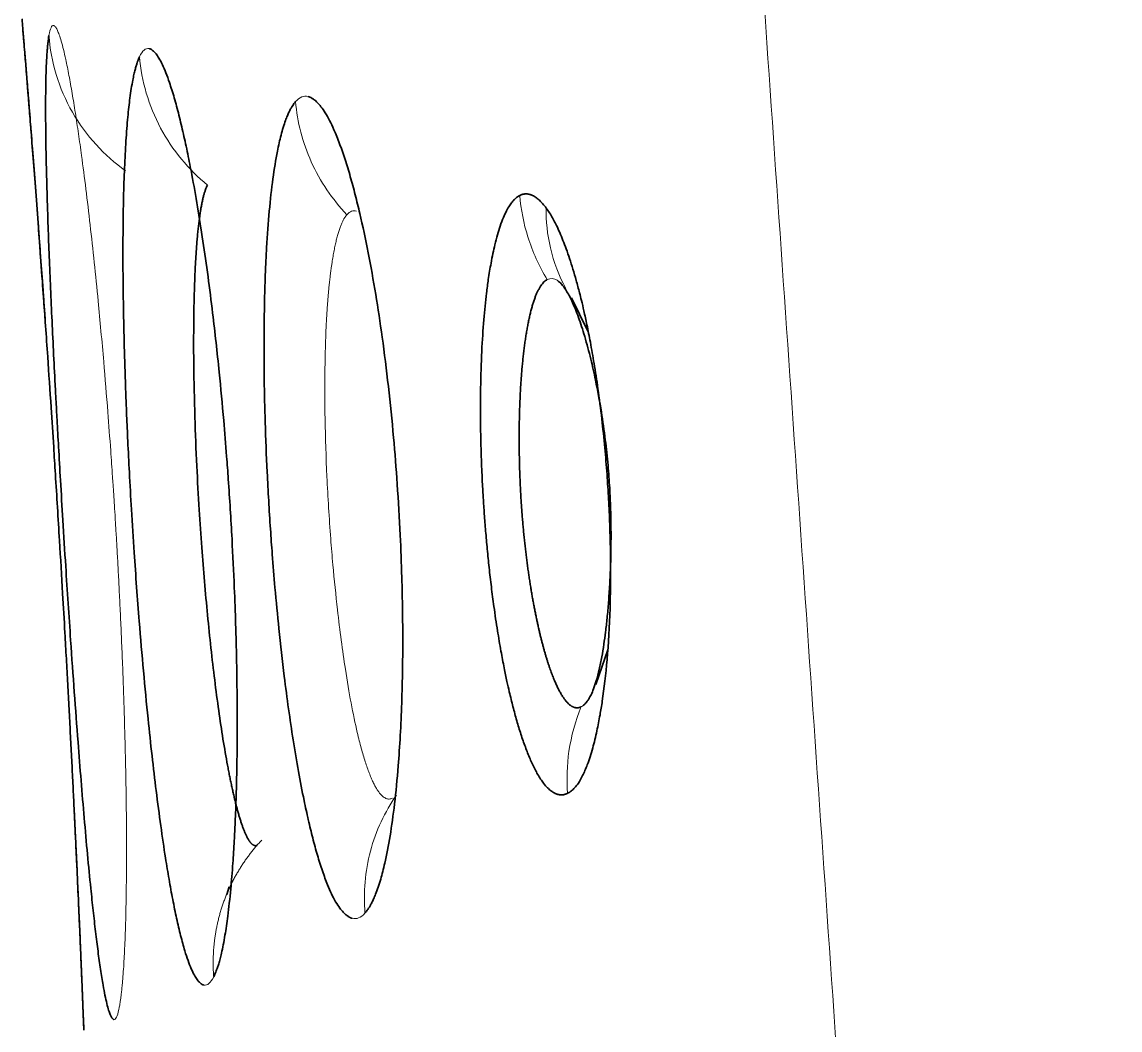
# Model space of a CAD drawing. Header units: inches. Extents: x -1096 to 3103, y -191 to 3207.
# Drawn here: x 3073.384 to 3076.332, y 1596.11 to 1598.817 of the extents above; entities that cross this region are included whole.
import ezdxf

# ---------------------------------------------------------------- set-up
doc = ezdxf.new("R2010")
doc.units = ezdxf.units.IN

msp = doc.modelspace()

# ---------------------------------------------------------------- linework, layer by layer
at = {"lineweight": 35}
for p, q in [((3074.9028, 1597.9866), (3074.8593, 1598.0761)), ((3074.9244, 1597.0379), (3074.9562, 1597.1316)), ((3073.9333, 1596.4745), (3073.9399, 1596.4944)), ((3073.5496, 1596.1102), (3073.5484, 1596.1396))]:
    msp.add_line(p, q, dxfattribs=at)
at = {"lineweight": 13}
for points, knots in [([(3082.665, 1493.7042), (3082.6004, 1494.6346), (3082.4711, 1496.4949), (3082.2773, 1499.2845), (3082.0837, 1502.0724), (3081.8901, 1504.8587), (3081.6967, 1507.6432), (3081.5035, 1510.4261), (3081.3103, 1513.2073), (3081.1174, 1515.9868), (3080.9245, 1518.7646), (3080.7318, 1521.5408), (3080.5392, 1524.3152), (3080.3468, 1527.088), (3080.1545, 1529.8591), (3079.9623, 1532.6286), (3079.7703, 1535.3963), (3079.5785, 1538.1624), (3079.3867, 1540.9268), (3079.1952, 1543.6895), (3079.0037, 1546.4505), (3078.8124, 1549.2098), (3078.6213, 1551.9675), (3078.4303, 1554.7235), (3078.2395, 1557.4778), (3078.0488, 1560.2304), (3077.8583, 1562.9813), (3077.6679, 1565.7306), (3077.4776, 1568.4781), (3077.2876, 1571.224), (3077.0976, 1573.9683), (3076.9079, 1576.7108), (3076.7183, 1579.4516), (3076.5288, 1582.1908), (3076.3395, 1584.9283), (3076.1504, 1587.6641), (3075.9614, 1590.3983), (3075.7726, 1593.1307), (3075.5839, 1595.8615), (3075.3954, 1598.5906), (3075.2071, 1601.318), (3075.0816, 1603.1357), (3075.0189, 1604.0443)], [0, 0, 0, 0, 0.025296, 0.050577, 0.075843, 0.101093, 0.126328, 0.151549, 0.176754, 0.201943, 0.227118, 0.252277, 0.277422, 0.302551, 0.327664, 0.352763, 0.377847, 0.402915, 0.427968, 0.453006, 0.478029, 0.503036, 0.528029, 0.553006, 0.577968, 0.602915, 0.627846, 0.652763, 0.677664, 0.70255, 0.727421, 0.752277, 0.777118, 0.801943, 0.826753, 0.851548, 0.876328, 0.901093, 0.925842, 0.950577, 0.975296, 1, 1, 1, 1]), ([(3073.6436, 1596.1652), (3073.6439, 1596.1665), (3073.6445, 1596.1695), (3073.6454, 1596.1745), (3073.6465, 1596.1807), (3073.6477, 1596.1882), (3073.6489, 1596.1972), (3073.6503, 1596.208), (3073.6517, 1596.2208), (3073.6541, 1596.2455), (3073.6571, 1596.2844), (3073.6601, 1596.3449), (3073.6623, 1596.4108), (3073.6636, 1596.4792), (3073.6642, 1596.5406), (3073.6643, 1596.5919), (3073.6642, 1596.631), (3073.6641, 1596.6565), (3073.6638, 1596.6939), (3073.6632, 1596.7482), (3073.6618, 1596.8257), (3073.6599, 1596.902), (3073.6577, 1596.9761), (3073.6553, 1597.0476), (3073.6527, 1597.1159), (3073.6499, 1597.1806), (3073.6471, 1597.2416), (3073.6443, 1597.2985), (3073.6416, 1597.3512), (3073.6389, 1597.3995), (3073.6364, 1597.4434), (3073.634, 1597.4827), (3073.6318, 1597.5176), (3073.6299, 1597.5478), (3073.6282, 1597.5735), (3073.6256, 1597.6125), (3073.6211, 1597.6777), (3073.6133, 1597.7815), (3073.6022, 1597.917), (3073.5899, 1598.0515), (3073.5776, 1598.1732), (3073.5665, 1598.2741), (3073.5551, 1598.3703), (3073.5446, 1598.4511), (3073.5352, 1598.5184), (3073.5268, 1598.5745), (3073.5182, 1598.6272), (3073.5096, 1598.6754), (3073.5018, 1598.7141), (3073.4949, 1598.744), (3073.489, 1598.7664), (3073.4836, 1598.7833), (3073.479, 1598.7948), (3073.4752, 1598.8018), (3073.4723, 1598.8056), (3073.4701, 1598.8074), (3073.4688, 1598.8078), (3073.4683, 1598.808)], [0, 0, 0, 0, 0.004871, 0.010578, 0.01712, 0.024496, 0.032707, 0.04175, 0.051625, 0.062329, 0.094589, 0.123218, 0.15516, 0.18238, 0.204891, 0.222679, 0.235716, 0.243991, 0.247499, 0.271695, 0.294713, 0.316538, 0.337157, 0.356565, 0.37478, 0.391814, 0.407679, 0.422379, 0.435915, 0.448289, 0.459502, 0.469554, 0.478448, 0.486184, 0.492762, 0.498184, 0.516133, 0.543052, 0.578986, 0.624001, 0.654391, 0.6855, 0.717302, 0.749771, 0.772746, 0.796758, 0.821822, 0.847959, 0.875186, 0.895512, 0.916051, 0.936799, 0.954889, 0.970256, 0.9829, 0.992817, 1, 1, 1, 1]), ([(3073.4559, 1598.7813), (3073.461, 1598.7114), (3073.5033, 1598.5683), (3073.6051, 1598.458), (3073.6615, 1598.4176)], [0, 0, 0, 0, 0.506112, 1, 1, 1, 1]), ([(3073.6992, 1598.7241), (3073.7045, 1598.6592), (3073.7425, 1598.5268), (3073.8315, 1598.4205), (3073.8817, 1598.3794)], [0, 0, 0, 0, 0.504387, 1, 1, 1, 1]), ([(3074.118, 1598.6034), (3074.1228, 1598.549), (3074.1516, 1598.437), (3074.2171, 1598.3406), (3074.256, 1598.2998)], [0, 0, 0, 0, 0.494789, 1, 1, 1, 1]), ([(3074.7203, 1598.3515), (3074.7233, 1598.3141), (3074.7385, 1598.2348), (3074.7722, 1598.161), (3074.7939, 1598.1255)], [0, 0, 0, 0, 0.474728, 1, 1, 1, 1]), ([(3074.7907, 1598.3181), (3074.7904, 1598.2822), (3074.7985, 1598.2062), (3074.8254, 1598.1356), (3074.8438, 1598.1016)], [0, 0, 0, 0, 0.475307, 1, 1, 1, 1]), ([(3074.256, 1598.2998), (3074.2553, 1598.299), (3074.2539, 1598.2974), (3074.2519, 1598.2946), (3074.2499, 1598.2916), (3074.248, 1598.2883), (3074.2461, 1598.2848), (3074.2442, 1598.2809), (3074.2423, 1598.2768), (3074.2404, 1598.2725), (3074.2386, 1598.2679), (3074.2368, 1598.263), (3074.2351, 1598.2578), (3074.2334, 1598.2524), (3074.2317, 1598.2467), (3074.23, 1598.2407), (3074.2284, 1598.2345), (3074.2268, 1598.2281), (3074.2253, 1598.2213), (3074.2237, 1598.2143), (3074.2223, 1598.2071), (3074.2208, 1598.1996), (3074.2194, 1598.1918), (3074.218, 1598.1838), (3074.2167, 1598.1756), (3074.2154, 1598.167), (3074.2141, 1598.1583), (3074.2129, 1598.1493), (3074.2117, 1598.1401), (3074.2106, 1598.1306), (3074.2095, 1598.1209), (3074.2084, 1598.111), (3074.2074, 1598.1008), (3074.2064, 1598.0904), (3074.2055, 1598.0798), (3074.2046, 1598.069), (3074.2038, 1598.058), (3074.203, 1598.0467), (3074.2022, 1598.0353), (3074.2015, 1598.0236), (3074.2009, 1598.0117), (3074.1987, 1597.9682), (3074.1963, 1597.8843), (3074.1967, 1597.7484), (3074.2018, 1597.5938), (3074.2097, 1597.4611), (3074.2198, 1597.3414), (3074.2322, 1597.2206), (3074.2531, 1597.0608), (3074.274, 1596.9488), (3074.2892, 1596.887), (3074.2945, 1596.8667), (3074.2999, 1596.8478), (3074.3052, 1596.8305), (3074.3105, 1596.8147), (3074.3158, 1596.8003), (3074.321, 1596.7874), (3074.3262, 1596.7758), (3074.3314, 1596.7657), (3074.3364, 1596.7569), (3074.3414, 1596.7494), (3074.3464, 1596.7433), (3074.3512, 1596.7383), (3074.356, 1596.7346), (3074.3607, 1596.732), (3074.3653, 1596.7306), (3074.3699, 1596.7303), (3074.3743, 1596.7309), (3074.3772, 1596.7322), (3074.3786, 1596.7328)], [0, 0, 0, 0, 0.005972, 0.011955, 0.017951, 0.02396, 0.02998, 0.036012, 0.042055, 0.048111, 0.054177, 0.060255, 0.066344, 0.072444, 0.078555, 0.084677, 0.09081, 0.096952, 0.103106, 0.109269, 0.115443, 0.121626, 0.127819, 0.134022, 0.140234, 0.146455, 0.152686, 0.158926, 0.165175, 0.171432, 0.177698, 0.183972, 0.190255, 0.196546, 0.202844, 0.209151, 0.215465, 0.221787, 0.228116, 0.234452, 0.240795, 0.247145, 0.303261, 0.364171, 0.429645, 0.499403, 0.528824, 0.581401, 0.656184, 0.751772, 0.766496, 0.781024, 0.795358, 0.809499, 0.823451, 0.837216, 0.850794, 0.86419, 0.877403, 0.890438, 0.903295, 0.915977, 0.928485, 0.940822, 0.952989, 0.964989, 0.976822, 0.988492, 1, 1, 1, 1]), ([(3074.8487, 1596.746), (3074.8457, 1596.7833), (3074.8481, 1596.8636), (3074.8696, 1596.9408), (3074.8854, 1596.9787)], [0, 0, 0, 0, 0.47368, 1, 1, 1, 1]), ([(3074.3045, 1596.4241), (3074.2999, 1596.479), (3074.3047, 1596.5362), (3074.3337, 1596.6449), (3074.3579, 1596.6965), (3074.3891, 1596.7411)], [0, 0, 0, 0, 0.5, 0.5, 1, 1, 1, 1]), ([(3073.8983, 1596.2529), (3073.8981, 1596.2567), (3073.8975, 1596.2642), (3073.897, 1596.2754), (3073.8968, 1596.2868), (3073.8969, 1596.2982), (3073.8972, 1596.3096), (3073.8978, 1596.321), (3073.8986, 1596.3325), (3073.8997, 1596.3439), (3073.9011, 1596.3554), (3073.9028, 1596.3668), (3073.9047, 1596.3782), (3073.9069, 1596.3895), (3073.9094, 1596.4009), (3073.9122, 1596.4121), (3073.9152, 1596.4233), (3073.9185, 1596.4344), (3073.9221, 1596.4455), (3073.9259, 1596.4564), (3073.93, 1596.4672), (3073.9344, 1596.478), (3073.9391, 1596.4886), (3073.944, 1596.499), (3073.9491, 1596.5094), (3073.9545, 1596.5196), (3073.9601, 1596.5296), (3073.966, 1596.5395), (3073.972, 1596.5493), (3073.9783, 1596.5589), (3073.9848, 1596.5683), (3073.9914, 1596.5775), (3073.9983, 1596.5865), (3074.0053, 1596.5953), (3074.0126, 1596.6039), (3074.02, 1596.6124), (3074.025, 1596.6178), (3074.0276, 1596.6205)], [0, 0, 0, 0, 0.027908, 0.055946, 0.084105, 0.112377, 0.140752, 0.16922, 0.197774, 0.226402, 0.255097, 0.283849, 0.31265, 0.341491, 0.370364, 0.399263, 0.428179, 0.457105, 0.486037, 0.514968, 0.543893, 0.572806, 0.601702, 0.630574, 0.659415, 0.688216, 0.716971, 0.745671, 0.774306, 0.802869, 0.83135, 0.85974, 0.888029, 0.916209, 0.94427, 0.972204, 1, 1, 1, 1])]:
    msp.add_open_spline(points, degree=3, knots=knots, dxfattribs=at)
at = {"lineweight": 35}
for points, knots in [([(3073.5484, 1596.1396), (3073.5484, 1596.141), (3073.5483, 1596.144), (3073.548, 1596.1493), (3073.5478, 1596.1558), (3073.5475, 1596.1637), (3073.5471, 1596.1731), (3073.5467, 1596.1843), (3073.5461, 1596.1976), (3073.5451, 1596.2232), (3073.5435, 1596.2635), (3073.5409, 1596.3263), (3073.5379, 1596.3949), (3073.5347, 1596.4666), (3073.5319, 1596.5303), (3073.5294, 1596.583), (3073.5276, 1596.6225), (3073.5264, 1596.6472), (3073.5249, 1596.6777), (3073.5229, 1596.7198), (3073.5199, 1596.7804), (3073.5167, 1596.8429), (3073.5134, 1596.9071), (3073.51, 1596.9726), (3073.5064, 1597.0394), (3073.5027, 1597.1074), (3073.4982, 1597.1882), (3073.4921, 1597.2939), (3073.4837, 1597.4365), (3073.4755, 1597.5684), (3073.468, 1597.6874), (3073.461, 1597.7933), (3073.4518, 1597.9303), (3073.4423, 1598.0659), (3073.4334, 1598.1889), (3073.4258, 1598.291), (3073.4185, 1598.3882), (3073.4122, 1598.4697), (3073.4069, 1598.5375), (3073.4024, 1598.594), (3073.3982, 1598.647), (3073.3943, 1598.6953), (3073.3912, 1598.7341), (3073.3887, 1598.7639), (3073.3869, 1598.7861), (3073.3855, 1598.8028), (3073.3846, 1598.814), (3073.384, 1598.8207), (3073.3837, 1598.8241), (3073.3836, 1598.8257), (3073.3835, 1598.826), (3073.3835, 1598.8261)], [0, 0, 0, 0, 0.004851, 0.010544, 0.017077, 0.024451, 0.032664, 0.041716, 0.051605, 0.062329, 0.094554, 0.123216, 0.155817, 0.183478, 0.20621, 0.223998, 0.236815, 0.244647, 0.247492, 0.265422, 0.283346, 0.301256, 0.319144, 0.336999, 0.354814, 0.372597, 0.390528, 0.417453, 0.453346, 0.498174, 0.516577, 0.543646, 0.579428, 0.623988, 0.65447, 0.68561, 0.717381, 0.749756, 0.77274, 0.796758, 0.821822, 0.847956, 0.875175, 0.895509, 0.91605, 0.936793, 0.954918, 0.970304, 0.982949, 0.99285, 1, 1, 1, 1]), ([(3073.3859, 1598.7968), (3073.386, 1598.7952), (3073.3863, 1598.7917), (3073.3868, 1598.7855), (3073.3875, 1598.7777), (3073.3883, 1598.7679), (3073.3893, 1598.7559), (3073.3905, 1598.7413), (3073.3927, 1598.7147), (3073.396, 1598.6739), (3073.401, 1598.6125), (3073.4065, 1598.543), (3073.4128, 1598.463), (3073.4196, 1598.3749), (3073.4263, 1598.2855), (3073.4328, 1598.1967), (3073.439, 1598.1109), (3073.4432, 1598.0516), (3073.4453, 1598.0217)], [0, 0, 0, 0, 0.017041, 0.0376, 0.061676, 0.089265, 0.120361, 0.154953, 0.193026, 0.292814, 0.381766, 0.47842, 0.574915, 0.671239, 0.767404, 0.845396, 0.923223, 1, 1, 1, 1]), ([(3073.4559, 1598.7813), (3073.4557, 1598.7798), (3073.4551, 1598.7764), (3073.4543, 1598.7705), (3073.4534, 1598.7631), (3073.4524, 1598.7537), (3073.4514, 1598.7422), (3073.4503, 1598.7282), (3073.4489, 1598.7026), (3073.4476, 1598.663), (3073.4469, 1598.6035), (3073.4471, 1598.5359), (3073.4483, 1598.458), (3073.4504, 1598.3721), (3073.4531, 1598.2846), (3073.4563, 1598.1978), (3073.4598, 1598.1135), (3073.4637, 1598.0258), (3073.468, 1597.9355), (3073.4718, 1597.8611), (3073.475, 1597.7987), (3073.478, 1597.7435), (3073.482, 1597.671), (3073.4872, 1597.5812), (3073.4936, 1597.474), (3073.5026, 1597.3298), (3073.5161, 1597.1263), (3073.53, 1596.9335), (3073.5423, 1596.7784), (3073.5508, 1596.6775), (3073.5595, 1596.5802), (3073.5675, 1596.498), (3073.5747, 1596.4296), (3073.5812, 1596.3728), (3073.5878, 1596.3199), (3073.5946, 1596.2717), (3073.6008, 1596.233), (3073.6064, 1596.2029), (3073.6114, 1596.1804), (3073.616, 1596.1634), (3073.6201, 1596.1519), (3073.6235, 1596.1448), (3073.6263, 1596.141), (3073.6284, 1596.1391), (3073.6297, 1596.1386), (3073.6302, 1596.1384)], [0, 0, 0, 0, 0.005494, 0.012115, 0.01986, 0.028729, 0.03872, 0.049829, 0.062052, 0.094151, 0.122729, 0.153801, 0.184823, 0.215792, 0.246711, 0.271794, 0.29682, 0.321805, 0.346754, 0.371667, 0.381839, 0.396331, 0.415138, 0.438248, 0.465644, 0.497302, 0.548712, 0.623102, 0.653082, 0.684066, 0.71606, 0.749093, 0.772387, 0.796618, 0.821777, 0.847855, 0.874829, 0.895219, 0.915809, 0.936603, 0.954502, 0.96979, 0.982469, 0.99254, 1, 1, 1, 1]), ([(3073.6992, 1598.7241), (3073.6986, 1598.7227), (3073.6972, 1598.7197), (3073.6951, 1598.7144), (3073.6927, 1598.7077), (3073.6901, 1598.6993), (3073.6872, 1598.6889), (3073.6841, 1598.6762), (3073.6792, 1598.6528), (3073.6735, 1598.6166), (3073.6674, 1598.5618), (3073.6625, 1598.4992), (3073.6587, 1598.4268), (3073.6561, 1598.3468), (3073.6547, 1598.2593), (3073.6545, 1598.165), (3073.6556, 1598.0647), (3073.6578, 1597.9599), (3073.6603, 1597.8753), (3073.6627, 1597.8087), (3073.6648, 1597.7559), (3073.6678, 1597.6874), (3073.672, 1597.6031), (3073.6777, 1597.5029), (3073.6862, 1597.3686), (3073.7003, 1597.1769), (3073.72, 1596.9584), (3073.744, 1596.7445), (3073.7634, 1596.6055), (3073.7785, 1596.5139), (3073.7884, 1596.4595), (3073.7989, 1596.4088), (3073.8097, 1596.3625), (3073.8199, 1596.3252), (3073.8294, 1596.296), (3073.838, 1596.2739), (3073.8461, 1596.2572), (3073.8535, 1596.2456), (3073.8596, 1596.2383), (3073.8647, 1596.2341), (3073.8687, 1596.2319), (3073.871, 1596.2312), (3073.872, 1596.2309)], [0, 0, 0, 0, 0.005535, 0.012183, 0.019942, 0.028811, 0.038788, 0.049871, 0.062054, 0.094209, 0.122734, 0.153803, 0.184827, 0.215802, 0.246733, 0.278099, 0.30937, 0.340568, 0.371697, 0.382255, 0.396981, 0.415868, 0.438907, 0.466079, 0.497361, 0.548022, 0.623188, 0.68393, 0.749069, 0.772479, 0.79677, 0.821932, 0.847957, 0.874823, 0.895203, 0.915794, 0.936601, 0.954404, 0.969644, 0.982324, 0.992443, 1, 1, 1, 1]), ([(3073.8983, 1596.2529), (3073.899, 1596.2543), (3073.9004, 1596.2574), (3073.9028, 1596.2628), (3073.9055, 1596.2696), (3073.9085, 1596.2781), (3073.9118, 1596.2886), (3073.9154, 1596.3013), (3073.9212, 1596.3248), (3073.9284, 1596.3613), (3073.9368, 1596.4187), (3073.9439, 1596.4834), (3073.9496, 1596.5525), (3073.9534, 1596.6132), (3073.9558, 1596.6621), (3073.9572, 1596.6969), (3073.9587, 1596.7394), (3073.9602, 1596.7964), (3073.9614, 1596.8756), (3073.9616, 1596.9581), (3073.9609, 1597.0432), (3073.9594, 1597.1238), (3073.9571, 1597.2089), (3073.9535, 1597.3081), (3073.9473, 1597.4386), (3073.94, 1597.5566), (3073.9322, 1597.6628), (3073.9244, 1597.7594), (3073.9122, 1597.8892), (3073.8979, 1598.0184), (3073.8831, 1598.1351), (3073.8695, 1598.2308), (3073.855, 1598.3226), (3073.8412, 1598.3999), (3073.8285, 1598.4644), (3073.8169, 1598.5181), (3073.8048, 1598.5686), (3073.7923, 1598.615), (3073.7806, 1598.6523), (3073.77, 1598.6815), (3073.7606, 1598.7034), (3073.7517, 1598.7201), (3073.7438, 1598.7316), (3073.7373, 1598.7389), (3073.7321, 1598.743), (3073.728, 1598.7451), (3073.7257, 1598.7458), (3073.7247, 1598.7461)], [0, 0, 0, 0, 0.005679, 0.012434, 0.020265, 0.029172, 0.039152, 0.050205, 0.062327, 0.094652, 0.123214, 0.158, 0.187168, 0.210728, 0.228653, 0.240913, 0.247497, 0.272601, 0.297685, 0.322728, 0.347701, 0.372604, 0.391847, 0.41921, 0.454671, 0.498201, 0.514895, 0.541397, 0.577751, 0.624024, 0.654257, 0.685314, 0.71717, 0.749799, 0.77284, 0.796886, 0.821949, 0.848052, 0.87521, 0.895528, 0.916063, 0.936811, 0.954812, 0.970135, 0.982776, 0.992733, 1, 1, 1, 1]), ([(3074.118, 1598.6034), (3074.1171, 1598.6023), (3074.1152, 1598.6), (3074.1122, 1598.5959), (3074.1087, 1598.5906), (3074.1048, 1598.5839), (3074.1005, 1598.5755), (3074.0959, 1598.5652), (3074.0885, 1598.5461), (3074.0793, 1598.5161), (3074.0678, 1598.4648), (3074.0569, 1598.3983), (3074.0472, 1598.3114), (3074.0415, 1598.2337), (3074.0381, 1598.1682), (3074.0359, 1598.1128), (3074.0339, 1598.0335), (3074.0332, 1597.9461), (3074.034, 1597.8455), (3074.0365, 1597.7375), (3074.0417, 1597.6029), (3074.0486, 1597.4837), (3074.056, 1597.3803), (3074.0633, 1597.2907), (3074.0738, 1597.1803), (3074.0896, 1597.0408), (3074.1118, 1596.8815), (3074.1342, 1596.7567), (3074.1523, 1596.6739), (3074.1642, 1596.6246), (3074.1769, 1596.5785), (3074.1903, 1596.5363), (3074.203, 1596.502), (3074.2149, 1596.4749), (3074.2258, 1596.4541), (3074.2362, 1596.438), (3074.2456, 1596.4266), (3074.2536, 1596.4192), (3074.2602, 1596.4146), (3074.2655, 1596.4118), (3074.2686, 1596.4108), (3074.2699, 1596.4103)], [0, 0, 0, 0, 0.005607, 0.012302, 0.020083, 0.028949, 0.0389, 0.049931, 0.062039, 0.09429, 0.122704, 0.164093, 0.205413, 0.246661, 0.2615, 0.282312, 0.30911, 0.346899, 0.371661, 0.408236, 0.450128, 0.497272, 0.518111, 0.546036, 0.581065, 0.623252, 0.683675, 0.749134, 0.772649, 0.796989, 0.822148, 0.848115, 0.87487, 0.895219, 0.915802, 0.936626, 0.954273, 0.969433, 0.982108, 0.992297, 1, 1, 1, 1]), ([(3074.3045, 1596.4241), (3074.3054, 1596.4252), (3074.3074, 1596.4275), (3074.3107, 1596.4318), (3074.3144, 1596.4372), (3074.3185, 1596.444), (3074.3231, 1596.4524), (3074.328, 1596.4627), (3074.3362, 1596.4819), (3074.3464, 1596.5121), (3074.3648, 1596.584), (3074.3812, 1596.6845), (3074.3933, 1596.8086), (3074.3995, 1596.9003), (3074.4034, 1596.9876), (3074.4056, 1597.0791), (3074.4061, 1597.163), (3074.4054, 1597.2454), (3074.4035, 1597.3336), (3074.3991, 1597.4467), (3074.3918, 1597.5727), (3074.3776, 1597.7535), (3074.3578, 1597.927), (3074.3333, 1598.0888), (3074.3132, 1598.2008), (3074.2945, 1598.2884), (3074.2782, 1598.3546), (3074.265, 1598.4033), (3074.251, 1598.4492), (3074.2363, 1598.4915), (3074.2224, 1598.526), (3074.2095, 1598.5531), (3074.1979, 1598.5737), (3074.1869, 1598.5898), (3074.177, 1598.6012), (3074.1687, 1598.6086), (3074.1619, 1598.6131), (3074.1566, 1598.6157), (3074.1536, 1598.6167), (3074.1523, 1598.6172)], [0, 0, 0, 0, 0.005759, 0.012569, 0.020429, 0.029339, 0.039298, 0.050303, 0.062353, 0.094825, 0.123265, 0.204929, 0.247428, 0.278823, 0.310177, 0.341444, 0.372596, 0.393012, 0.420777, 0.455872, 0.498271, 0.537025, 0.623967, 0.664109, 0.706062, 0.749764, 0.772822, 0.796879, 0.82195, 0.848056, 0.875213, 0.895506, 0.916041, 0.936812, 0.954675, 0.969928, 0.982569, 0.992595, 1, 1, 1, 1]), ([(3074.0148, 1596.606), (3074.0143, 1596.6058), (3074.0133, 1596.6055), (3074.0117, 1596.6052), (3074.0102, 1596.6052), (3074.0087, 1596.6054), (3074.0071, 1596.6059), (3074.0056, 1596.6065), (3074.004, 1596.6074), (3074.0025, 1596.6085), (3074.0009, 1596.6098), (3073.9993, 1596.6113), (3073.9978, 1596.613), (3073.9962, 1596.6149), (3073.9947, 1596.617), (3073.9931, 1596.6193), (3073.9915, 1596.6218), (3073.99, 1596.6244), (3073.9884, 1596.6273), (3073.9869, 1596.6303), (3073.9853, 1596.6334), (3073.9838, 1596.6368), (3073.9822, 1596.6403), (3073.9807, 1596.644), (3073.9791, 1596.6478), (3073.9776, 1596.6518), (3073.9761, 1596.656), (3073.9745, 1596.6603), (3073.973, 1596.6647), (3073.9715, 1596.6693), (3073.97, 1596.6741), (3073.9685, 1596.6789), (3073.967, 1596.6839), (3073.9655, 1596.6891), (3073.964, 1596.6943), (3073.9625, 1596.6997), (3073.961, 1596.7052), (3073.9595, 1596.7109), (3073.958, 1596.7166), (3073.9566, 1596.7225), (3073.9551, 1596.7284), (3073.9537, 1596.7345), (3073.9522, 1596.7406), (3073.9508, 1596.7469), (3073.9493, 1596.7533), (3073.9479, 1596.7597), (3073.9465, 1596.7663), (3073.9451, 1596.7729), (3073.9437, 1596.7796), (3073.9423, 1596.7864), (3073.9409, 1596.7932), (3073.9396, 1596.8002), (3073.9382, 1596.8072), (3073.9368, 1596.8142), (3073.9318, 1596.8408), (3073.9233, 1596.89), (3073.9117, 1596.967), (3073.9009, 1597.0491), (3073.8909, 1597.135), (3073.8818, 1597.2238), (3073.8735, 1597.3142), (3073.8658, 1597.4087), (3073.8588, 1597.5125), (3073.8524, 1597.6304), (3073.8473, 1597.7623), (3073.8442, 1597.9036), (3073.8444, 1598.0029), (3073.8455, 1598.0618), (3073.846, 1598.0838), (3073.8467, 1598.1052), (3073.8474, 1598.1259), (3073.8483, 1598.1461), (3073.8492, 1598.1655), (3073.8503, 1598.1843), (3073.8515, 1598.2024), (3073.8527, 1598.2198), (3073.8541, 1598.2364), (3073.8556, 1598.2523), (3073.8572, 1598.2675), (3073.8589, 1598.2819), (3073.8607, 1598.2955), (3073.8626, 1598.3083), (3073.8646, 1598.3202), (3073.8668, 1598.3314), (3073.869, 1598.3417), (3073.8713, 1598.3511), (3073.8737, 1598.3596), (3073.8763, 1598.3672), (3073.8789, 1598.3739), (3073.8807, 1598.3776), (3073.8817, 1598.3794)], [0, 0, 0, 0, 0.005385, 0.010743, 0.016075, 0.021379, 0.026657, 0.031908, 0.037132, 0.042331, 0.047503, 0.05265, 0.057771, 0.062867, 0.067937, 0.072983, 0.078003, 0.082999, 0.08797, 0.092916, 0.097838, 0.102736, 0.107609, 0.112459, 0.117284, 0.122086, 0.126864, 0.131618, 0.136349, 0.141057, 0.145741, 0.150403, 0.155041, 0.159656, 0.164247, 0.168814, 0.173358, 0.177878, 0.182373, 0.186844, 0.191291, 0.195713, 0.20011, 0.204483, 0.208831, 0.213154, 0.217452, 0.221726, 0.225974, 0.230197, 0.234395, 0.238568, 0.242716, 0.246838, 0.250935, 0.288681, 0.325823, 0.362396, 0.398404, 0.433842, 0.468715, 0.503056, 0.540782, 0.584789, 0.635038, 0.691409, 0.753762, 0.764457, 0.775149, 0.785841, 0.796532, 0.807223, 0.817915, 0.828606, 0.839297, 0.849989, 0.86068, 0.871371, 0.882062, 0.892754, 0.90345, 0.91415, 0.924857, 0.935573, 0.946299, 0.957033, 0.967773, 0.978515, 0.989258, 1, 1, 1, 1]), ([(3074.7203, 1598.3515), (3074.719, 1598.3508), (3074.7162, 1598.3491), (3074.7114, 1598.3458), (3074.7058, 1598.3409), (3074.6993, 1598.3337), (3074.6921, 1598.3237), (3074.6842, 1598.3101), (3074.6759, 1598.2921), (3074.6651, 1598.2635), (3074.6537, 1598.2235), (3074.6434, 1598.174), (3074.6361, 1598.1296), (3074.6294, 1598.0796), (3074.623, 1598.0164), (3074.6175, 1597.9314), (3074.6149, 1597.8469), (3074.6144, 1597.7717), (3074.615, 1597.7132), (3074.6163, 1597.6625), (3074.6178, 1597.6199), (3074.6194, 1597.5857), (3074.6209, 1597.5599), (3074.6226, 1597.531), (3074.6249, 1597.4953), (3074.6285, 1597.4493), (3074.6327, 1597.4011), (3074.6378, 1597.3511), (3074.6438, 1597.2995), (3074.6512, 1597.2426), (3074.6598, 1597.1847), (3074.6691, 1597.1299), (3074.6777, 1597.0847), (3074.6853, 1597.0484), (3074.6915, 1597.0205), (3074.6985, 1596.9913), (3074.7069, 1596.9588), (3074.7176, 1596.9216), (3074.7291, 1596.8863), (3074.7413, 1596.8532), (3074.7544, 1596.8228), (3074.7687, 1596.795), (3074.7823, 1596.7744), (3074.7941, 1596.7608), (3074.8029, 1596.7531), (3074.8096, 1596.7485), (3074.8134, 1596.7465), (3074.8149, 1596.7457)], [0, 0, 0, 0, 0.007927, 0.018047, 0.030341, 0.044774, 0.061331, 0.080032, 0.100901, 0.123961, 0.165411, 0.200215, 0.228296, 0.249582, 0.288168, 0.330442, 0.376231, 0.405367, 0.430757, 0.452472, 0.470562, 0.485045, 0.495918, 0.503183, 0.521674, 0.541199, 0.561766, 0.583382, 0.606044, 0.629763, 0.659938, 0.686474, 0.70932, 0.72842, 0.743728, 0.755212, 0.778105, 0.801942, 0.826697, 0.85234, 0.878837, 0.907003, 0.938891, 0.960077, 0.977306, 0.990609, 1, 1, 1, 1]), ([(3074.7541, 1598.3518), (3074.7531, 1598.3523), (3074.751, 1598.3531), (3074.748, 1598.3541), (3074.745, 1598.3549), (3074.7421, 1598.3554), (3074.7392, 1598.3557), (3074.7364, 1598.3557), (3074.7336, 1598.3556), (3074.7308, 1598.3552), (3074.7281, 1598.3546), (3074.7254, 1598.3537), (3074.7228, 1598.3527), (3074.7211, 1598.3519), (3074.7203, 1598.3515)], [0, 0, 0, 0, 0.087917, 0.174953, 0.261133, 0.346481, 0.43102, 0.514775, 0.597754, 0.67993, 0.761271, 0.841747, 0.921332, 1, 1, 1, 1]), ([(3074.8487, 1596.746), (3074.8501, 1596.7467), (3074.8536, 1596.7486), (3074.8599, 1596.753), (3074.8681, 1596.7608), (3074.8781, 1596.7737), (3074.8896, 1596.7937), (3074.9027, 1596.8242), (3074.9156, 1596.8645), (3074.9268, 1596.9104), (3074.9352, 1596.9532), (3074.9452, 1597.0141), (3074.9558, 1597.106), (3074.9619, 1597.2108), (3074.964, 1597.3063), (3074.9641, 1597.3818), (3074.9621, 1597.4628), (3074.9588, 1597.5352), (3074.9544, 1597.6041), (3074.9485, 1597.6763), (3074.9404, 1597.7537), (3074.9307, 1597.8295), (3074.9203, 1597.8981), (3074.9102, 1597.9551), (3074.901, 1598.0019), (3074.8929, 1598.0391), (3074.8863, 1598.0675), (3074.8794, 1598.0949), (3074.8719, 1598.1232), (3074.8629, 1598.1539), (3074.854, 1598.1821), (3074.8451, 1598.2078), (3074.8362, 1598.231), (3074.8276, 1598.2519), (3074.8171, 1598.2748), (3074.8035, 1598.3002), (3074.7892, 1598.3212), (3074.7767, 1598.3353), (3074.7676, 1598.3434), (3074.7603, 1598.3485), (3074.756, 1598.3508), (3074.7541, 1598.3518)], [0, 0, 0, 0, 0.008784, 0.022012, 0.039639, 0.061609, 0.087958, 0.118751, 0.157481, 0.190776, 0.218565, 0.240781, 0.300853, 0.366289, 0.389903, 0.429716, 0.465034, 0.493523, 0.521548, 0.55222, 0.585556, 0.621544, 0.652763, 0.680085, 0.70348, 0.722896, 0.738289, 0.749628, 0.76907, 0.788051, 0.806559, 0.824584, 0.842116, 0.859149, 0.875676, 0.903109, 0.936897, 0.957449, 0.974805, 0.988984, 1, 1, 1, 1]), ([(3074.8854, 1596.9787), (3074.8849, 1596.9784), (3074.8838, 1596.9778), (3074.8821, 1596.9771), (3074.8803, 1596.9765), (3074.8786, 1596.976), (3074.8768, 1596.9757), (3074.8749, 1596.9755), (3074.8731, 1596.9755), (3074.8712, 1596.9756), (3074.8693, 1596.9759), (3074.8673, 1596.9763), (3074.8654, 1596.977), (3074.8634, 1596.9778), (3074.8613, 1596.9788), (3074.8593, 1596.9799), (3074.8572, 1596.9813), (3074.8551, 1596.9828), (3074.853, 1596.9846), (3074.8508, 1596.9865), (3074.8486, 1596.9887), (3074.8464, 1596.9911), (3074.8442, 1596.9937), (3074.8419, 1596.9965), (3074.8396, 1596.9996), (3074.8373, 1597.0028), (3074.835, 1597.0063), (3074.8326, 1597.0101), (3074.8302, 1597.0141), (3074.8279, 1597.0183), (3074.8254, 1597.0228), (3074.823, 1597.0276), (3074.8206, 1597.0326), (3074.8181, 1597.0378), (3074.8157, 1597.0434), (3074.8132, 1597.0491), (3074.8107, 1597.0552), (3074.8082, 1597.0615), (3074.8057, 1597.0682), (3074.8031, 1597.075), (3074.8006, 1597.0822), (3074.7981, 1597.0897), (3074.7955, 1597.0974), (3074.793, 1597.1054), (3074.7905, 1597.1137), (3074.7879, 1597.1223), (3074.7854, 1597.1312), (3074.7829, 1597.1404), (3074.7803, 1597.1499), (3074.7778, 1597.1597), (3074.7753, 1597.1697), (3074.7729, 1597.1801), (3074.7704, 1597.1907), (3074.7679, 1597.2017), (3074.7655, 1597.2129), (3074.7631, 1597.2244), (3074.7608, 1597.2362), (3074.7584, 1597.2483), (3074.7561, 1597.2607), (3074.7538, 1597.2734), (3074.7516, 1597.2864), (3074.7494, 1597.2996), (3074.7473, 1597.3131), (3074.7452, 1597.3269), (3074.7431, 1597.341), (3074.7411, 1597.3554), (3074.7392, 1597.37), (3074.7373, 1597.3849), (3074.7355, 1597.4001), (3074.7338, 1597.4155), (3074.7321, 1597.4311), (3074.7305, 1597.447), (3074.729, 1597.4632), (3074.7276, 1597.4795), (3074.7263, 1597.496), (3074.725, 1597.5127), (3074.7239, 1597.5295), (3074.7229, 1597.5464), (3074.722, 1597.5635), (3074.7211, 1597.5807), (3074.7204, 1597.5979), (3074.7198, 1597.6152), (3074.7193, 1597.6325), (3074.719, 1597.6499), (3074.7187, 1597.6672), (3074.7185, 1597.6845), (3074.7185, 1597.7019), (3074.7186, 1597.7191), (3074.7188, 1597.7364), (3074.7191, 1597.7535), (3074.7195, 1597.7706), (3074.7201, 1597.7876), (3074.7208, 1597.8044), (3074.7216, 1597.8211), (3074.7225, 1597.8377), (3074.7236, 1597.854), (3074.7247, 1597.8702), (3074.7261, 1597.8861), (3074.7275, 1597.9017), (3074.7291, 1597.9171), (3074.7308, 1597.9322), (3074.7326, 1597.9469), (3074.7346, 1597.9613), (3074.7367, 1597.9753), (3074.739, 1597.9889), (3074.7413, 1598.002), (3074.7439, 1598.0147), (3074.7465, 1598.0269), (3074.7493, 1598.0386), (3074.7522, 1598.0497), (3074.7553, 1598.0602), (3074.7585, 1598.0701), (3074.7619, 1598.0794), (3074.7654, 1598.088), (3074.769, 1598.0958), (3074.7728, 1598.1029), (3074.7767, 1598.1092), (3074.7808, 1598.1147), (3074.785, 1598.1192), (3074.7894, 1598.123), (3074.7924, 1598.1247), (3074.7939, 1598.1255)], [0, 0, 0, 0, 0.004476, 0.009018, 0.013626, 0.018299, 0.023035, 0.027833, 0.032691, 0.037608, 0.042586, 0.047626, 0.052727, 0.057891, 0.06312, 0.068414, 0.073774, 0.0792, 0.084693, 0.090253, 0.09588, 0.101575, 0.107339, 0.113172, 0.119073, 0.125044, 0.131084, 0.137195, 0.143376, 0.149627, 0.155949, 0.162342, 0.168806, 0.175341, 0.181947, 0.188624, 0.195373, 0.202193, 0.209084, 0.216045, 0.223077, 0.230179, 0.237351, 0.244593, 0.251904, 0.259283, 0.266731, 0.274245, 0.281827, 0.289475, 0.297189, 0.304967, 0.31281, 0.320716, 0.328685, 0.336716, 0.344809, 0.352963, 0.361178, 0.369453, 0.377788, 0.386184, 0.394641, 0.40316, 0.411743, 0.420391, 0.429107, 0.437893, 0.446751, 0.45568, 0.464679, 0.473746, 0.482881, 0.492083, 0.501352, 0.510687, 0.520089, 0.529556, 0.539088, 0.548684, 0.558341, 0.568057, 0.577832, 0.58767, 0.597575, 0.607547, 0.617591, 0.627709, 0.637901, 0.648169, 0.658512, 0.66893, 0.679421, 0.689986, 0.700624, 0.711332, 0.722111, 0.732957, 0.74387, 0.754848, 0.76589, 0.776994, 0.788158, 0.799382, 0.810665, 0.822005, 0.833402, 0.844856, 0.856367, 0.867937, 0.879566, 0.891257, 0.903011, 0.914832, 0.926724, 0.93869, 0.95074, 0.962889, 0.975155, 0.987533, 1, 1, 1, 1]), ([(3074.8204, 1598.1237), (3074.8209, 1598.1233), (3074.8231, 1598.1218), (3074.8281, 1598.1178), (3074.8363, 1598.1091), (3074.848, 1598.0922), (3074.8594, 1598.0701), (3074.8697, 1598.0459), (3074.8779, 1598.0243), (3074.8862, 1597.9999), (3074.8946, 1597.9727), (3074.9029, 1597.9433), (3074.9127, 1597.9048), (3074.9254, 1597.8486), (3074.9388, 1597.7759), (3074.9498, 1597.6982), (3074.9571, 1597.6295), (3074.9613, 1597.5728), (3074.964, 1597.516), (3074.9656, 1597.4462), (3074.9647, 1597.3724), (3074.9618, 1597.3072), (3074.9586, 1597.2595), (3074.9549, 1597.217), (3074.9507, 1597.1793), (3074.9459, 1597.1445), (3074.9404, 1597.1108), (3074.9336, 1597.0777), (3074.9262, 1597.0492), (3074.9187, 1597.0269), (3074.9119, 1597.0108), (3074.9056, 1596.9993), (3074.9, 1596.9913), (3074.8952, 1596.9859), (3074.8922, 1596.9833), (3074.8909, 1596.9822)], [0, 0, 0, 0, 0.00502, 0.019494, 0.043435, 0.076901, 0.120014, 0.143395, 0.16738, 0.191953, 0.21709, 0.242764, 0.267552, 0.309587, 0.368553, 0.416637, 0.459241, 0.496325, 0.520473, 0.563099, 0.624391, 0.659172, 0.692032, 0.722902, 0.751723, 0.779008, 0.809081, 0.841887, 0.877369, 0.906222, 0.931652, 0.953713, 0.972448, 0.987885, 1, 1, 1, 1]), ([(3074.8149, 1596.7457), (3074.8159, 1596.7453), (3074.8179, 1596.7444), (3074.8208, 1596.7434), (3074.8237, 1596.7426), (3074.8265, 1596.7421), (3074.8294, 1596.7417), (3074.8322, 1596.7417), (3074.835, 1596.7418), (3074.8378, 1596.7422), (3074.8406, 1596.7428), (3074.8433, 1596.7436), (3074.846, 1596.7447), (3074.8478, 1596.7455), (3074.8487, 1596.746)], [0, 0, 0, 0, 0.085545, 0.170635, 0.255295, 0.339549, 0.423419, 0.50693, 0.590098, 0.672905, 0.755323, 0.837327, 0.918894, 1, 1, 1, 1]), ([(3073.5241, 1596.6931), (3073.5248, 1596.6796), (3073.5288, 1596.5962), (3073.5334, 1596.4969), (3073.5376, 1596.4007), (3073.5401, 1596.3437), (3073.5423, 1596.2904), (3073.5444, 1596.2418), (3073.546, 1596.2029), (3073.5472, 1596.1729), (3073.5481, 1596.1505), (3073.5488, 1596.1338), (3073.5492, 1596.1226), (3073.5494, 1596.1159), (3073.5496, 1596.1123), (3073.5496, 1596.1106), (3073.5496, 1596.1103), (3073.5496, 1596.1101)], [0, 0, 0, 0, 0.037645, 0.235638, 0.306064, 0.379608, 0.456241, 0.535932, 0.618613, 0.68049, 0.743227, 0.806842, 0.86122, 0.907721, 0.946352, 0.977114, 1, 1, 1, 1])]:
    msp.add_open_spline(points, degree=3, knots=knots, dxfattribs=at)
at = {"lineweight": 13}
for points in [[(3073.4683, 1598.808), (3073.4634, 1598.8088), (3073.4592, 1598.7999), (3073.4559, 1598.7813)], [(3073.7247, 1598.7461), (3073.7155, 1598.7477), (3073.7068, 1598.7405), (3073.6992, 1598.7241)], [(3074.1523, 1598.6172), (3074.1402, 1598.6203), (3074.1287, 1598.6158), (3074.118, 1598.6034)], [(3074.256, 1598.2998), (3074.2641, 1598.3093), (3074.2728, 1598.3122), (3074.282, 1598.309)], [(3074.821, 1598.1241), (3074.8121, 1598.1288), (3074.803, 1598.1294), (3074.7939, 1598.1255)], [(3074.8909, 1596.9822), (3074.8891, 1596.9808), (3074.8873, 1596.9796), (3074.8854, 1596.9787)], [(3074.2699, 1596.4103), (3074.2818, 1596.4072), (3074.2934, 1596.4117), (3074.3045, 1596.4241)], [(3073.872, 1596.2309), (3073.8812, 1596.2292), (3073.89, 1596.2365), (3073.8983, 1596.2529)], [(3073.6302, 1596.1384), (3073.6351, 1596.1377), (3073.6396, 1596.1465), (3073.6436, 1596.1652)]]:
    msp.add_open_spline(points, degree=3, dxfattribs=at)

doc.saveas('drawing.dxf')
